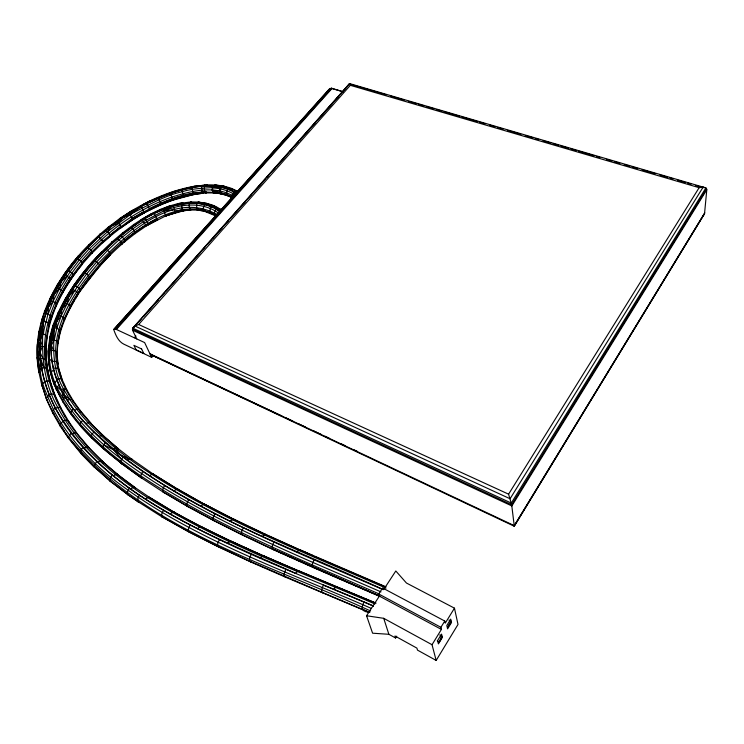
<?xml version="1.0" encoding="UTF-8"?>
<svg xmlns="http://www.w3.org/2000/svg" width="744" height="744" viewBox="0 0 744 744"><rect width="100%" height="100%" fill="white"/><g stroke="black" fill="none" stroke-linecap="round" stroke-linejoin="round"><path stroke-width="1.12" d="M90.322 244.785C73.572 261.962 59.009 281.604 49.578 303.775C42.761 316.628 43.199 331.871 37.265 344.779L37.423 359.073L38.976 372.679C29.527 324.393 55.884 277.605 89.066 244.497L90.322 244.785C113.674 221.359 142.095 202.694 173.631 192.361C193.459 186.4 217.136 181.155 235.96 192.938M374.892 603.933C297.953 570.899 218.42 542.181 147.238 497.373C111.535 474.161 77.739 445.386 57.632 407.163C42.771 381.049 40.799 350.712 43.636 321.501C47.374 307.412 53.587 294.094 61.185 281.688C82.007 248.654 111.907 221.368 146.698 203.605C173.305 191.654 207.009 177.277 235.188 192.566L233.821 194.128L233.16 197.783M376.101 603.114L298.27 570.648L295.526 573.28C207.725 533.774 105.388 496.481 55.354 407.945C46.714 390.721 40.669 371.861 40.111 352.489C40.102 346.09 39.413 339.338 43.431 333.861C44.231 324.803 48.844 316.442 48.276 307.281L53.084 301.329L59.464 288.653L70.261 271.653L79.45 259.74L89.494 248.487L107.508 231.654L141.248 206.469L144.308 212.858L125.662 223.879M385.978 588.141C298.409 549.704 207.502 515.164 129.289 458.946C103.658 439.639 79.013 417.458 63.547 388.907C52.545 370.354 52.926 348.638 54.563 327.927C58.627 314.303 65.277 301.608 72.912 289.676L76.688 291.657L78.148 294.466C66.96 312.341 57.409 332.326 57.186 353.819L57.669 341.905L60.125 330.41L56.795 328.188L54.563 327.927C43.226 362.7 61.854 398.756 85.681 423.522C166.721 505.223 280.376 542.153 382.481 589.192M80.008 255.945L78.632 255.759C67.667 268.491 58.255 282.515 50.797 297.581C46.249 309.885 38.307 322.952 40.669 336.455C38.223 356.292 41.915 376.455 49.206 394.943C66.709 437.63 101.984 469.966 139.565 495.253C212.152 542.627 294.326 571.922 373.544 605.96M232.9 198.257C226.874 194.863 220.057 193.245 213.193 192.901L212.152 189.962L212.682 186.065M383.234 589.713C301.432 554.001 217.462 521.023 142.774 471.398C116.948 453.738 92.191 433.78 73.172 408.707C54.572 385.401 44.873 353.149 55.54 324.347C71.48 281.232 104.225 245.474 142.076 220.233C164.74 205.391 195.988 195.347 220.828 211.222M48.723 360.17L48.769 347.876M103.342 251.807L102.058 251.5C65.091 288.598 28.495 348.053 63.407 398.468C87.56 436.933 125.522 463.903 163.327 487.711C232.295 529.477 307.281 559.786 380.993 591.889M201.624 186.363L202.154 192.026L202.768 193.161L203.698 192.129M178.281 204.554L178.355 203.549L191.282 201.912L190.064 203.01M45.923 313.791L48.109 314.089L51.401 316.358C46.593 330.959 45.179 346.453 46.556 361.714L46.286 360.133L42.808 358.469L40.111 352.489L42.417 346.109L40.446 340.036L41.153 333.833L43.431 333.861L46.844 335.86C44.594 351.949 46.612 368.215 50.769 383.82L47.514 369.163L46.109 367.954L41.636 367.908M46.137 349.485C46.956 317.576 62.729 288.198 82.528 263.953L81.115 261.125L77.683 258.847M704.54 213.63L514.216 526.213L704.54 213.63L706.8 189.692L705.907 187.907L349.522 83.57L132.711 328.123L132.525 330.187L136.738 338.892M204.451 186.14L204.395 190.027L205.446 192.956L213.993 192.891L221.331 193.728C190.018 186.986 158.677 202.982 132.33 218.513L132.386 219.917L120.863 227.813L119.896 227.273M142.374 213.649L161.271 204.637L158.537 198.099M37.925 343.124L38.381 338.771M38.688 336.734L38.79 332.038L42.854 324.077L42.687 318.404L44.491 317.93M196.853 203.242L189.292 203.14L189.19 207.074L190.297 209.994L198.155 210.068L197.272 210.096L196.528 208.98L196.853 203.242C205.167 204.116 213.388 206.758 220.178 211.733M371.219 608.36C282.357 569.299 187.748 537.763 110.549 477.109C87.727 458.239 67.155 436.049 53.41 409.618C47.086 394.664 38 378.594 40.641 361.891L38.167 356.181L38.223 343.477L39.73 330.857L41.59 330.224M49.113 345.672L49.513 342.147M194.026 193.487L193.886 194.482L172.961 200.127L161.271 204.637M41.153 333.833L43.636 321.501C45.933 321.473 49.569 322.459 49.467 325.333L48.546 326.43M437.249 640.891L439.323 641.877L441.573 635.943L439.713 634.939M183.582 209.78L183.396 210.812L165.884 215.853L148.316 224.828L147.544 224.139M194.119 187.246L194.314 186.251L207.325 184.93L194.314 186.251C167.372 191.106 142.16 203.103 119.793 218.662L132.088 210.543L138.886 207.669L144.448 203.605L145.071 204.34M57.911 343.412L60.171 330.494L64.356 318.441L61.129 316.023L58.981 315.586M182.243 203.81L182.912 202.768C164.973 205.725 148.521 214.328 133.734 224.623L135.017 224.883M51.875 361.324L56.33 361.454L57.669 362.598L57.93 364.197L56.981 352.349L55.605 351.066L53.484 350.452L51.373 345.244L54.266 339.906L56.795 328.188L61.129 316.023L67.193 303.375L74.874 290.402L86.713 273.811L96.878 261.665L107.703 250.282L119.133 239.708L132.841 228.789L143.527 221.554L173.203 205.93L189.292 203.14M152.129 355.139L152.697 356.339L151.637 357.241L150.576 354.562L514.216 526.213L514.216 525.617L149.981 353.791L152.129 355.139L151.59 357.297L123.727 344.119C118.166 341.31 115.645 335.023 113.711 329.518L329.062 89.261L331.452 88.266L343.272 91.782M50.797 335.544L51.643 332.391M52.201 330.28L52.824 325.77C64.691 293.006 86.974 264.985 112.4 241.595L113.59 241.986M48.862 325.342L50.453 319.92M49.253 323.956C53.977 306.1 62.598 289.509 73.172 274.424L70.261 271.653L68.383 270.881M122.9 457.132L120.621 461.345L120.947 463.168L142.076 478.411C104.29 451.552 63.324 419.477 50.564 372.744L53.438 369.973M59.799 331.908L62.31 324.821M105.136 442.643L102.765 446.688L103.081 448.493L122.146 464.005L120.947 463.168M55.661 386.155L54.321 385.104C49.913 373.525 47.644 361.128 48.258 348.722L51.661 341.087L50.704 336.158L53.866 329.945L53.745 324.756L57.92 317.837L58.99 311.597L64.068 304.556L66.114 297.972L71.889 291.071L74.781 284.338L76.316 284.375M53.642 311.401L50.769 318.832L51.671 317.809L51.401 316.358M54.87 308.211C63.64 287.51 76.995 269.021 92.442 252.802L91.066 249.965L87.839 247.482M48.109 314.089L53.084 301.329L54.052 294.419L59.464 288.653L61.185 281.688L67.155 276.145L70.113 278.87L70.401 280.218L69.657 280.944M55.14 322.087L56.321 318.925M380.007 596.549L313.252 567.551C310.815 565.849 313.261 561.971 314.042 559.897M373.404 606.118L363.993 602.101C361.166 607.197 361.249 611.54 368.382 612.191M203.651 186.102L204.684 185.079M67.481 271.96L65.974 271.932L63.259 278.209L56.953 285.436M106.067 230.473L108.903 233.263L110.224 236.118L102.635 242.777C131.335 217.025 167.028 196.397 206.06 192.947L206.525 191.906M221.191 187.088L220.094 190.92L221.117 193.858L228.622 195.709L227.404 195.635L226.567 194.472L226.92 190.678L227.98 188.985M285.836 569.374C285.054 571.448 282.618 575.456 285.25 577.056L363.137 609.931M69.294 309.123L63.742 320.776L64.626 319.855L64.356 318.441M64.412 318.534C70.801 303.487 79.552 289.593 89.54 276.694L86.713 273.811L84.881 272.946L75.377 285.947L79.097 287.993L80.547 290.811L75.972 296.819M251.249 554.354C250.356 556.373 247.966 560.437 250.709 561.943L285.25 577.056M145.331 203.317L149.479 201.094L150.028 201.857M204.46 204.47L203.233 208.329L204.302 211.25L215.5 215.788C213.361 214.058 214.83 210.822 216.439 209.269M65.212 396.924L62.505 400.3L62.803 402.02M273.932 542.069C273.029 544.087 270.621 548.03 273.262 549.639L313.252 567.551M206.172 185.953L206.683 184.921C217.471 184.586 228.668 185.981 238.043 191.701L223.572 186.26L215.025 185.024L214.244 186.065M55.698 306.091L56.553 305.17L56.321 303.85C65.165 284.515 77.562 266.957 92.126 251.509M219.424 539.688C218.411 541.632 216.067 545.733 218.903 547.156L250.709 561.943M243.381 527.747C242.377 529.7 240.005 533.699 242.749 535.215L273.262 549.639M58.897 385.141L56.107 388.284C74.186 425.54 107.341 452.501 140.597 475.76C214.709 525.283 298.037 558.391 379.282 594.028M439.323 641.877L441.88 637.171L441.573 635.943M215.025 513.611C213.909 515.499 211.594 519.526 214.402 520.977L242.749 535.215M190.25 525.078C189.106 526.947 186.8 531.086 189.711 532.434L218.903 547.156M74.437 300.176L69.75 308.146L70.587 307.337L70.364 306.044C90.638 269.979 120.165 238.219 156.863 218.606L154.175 213.5C126.88 227.627 104.03 249.147 84.881 272.946M75.609 298.186L77.367 295.191M41.766 384.574L46.667 399.686L41.766 384.574L44.631 381.719M188.827 499.568C187.59 501.382 185.321 505.427 188.195 506.822L214.402 520.977M396.729 636.185L395.576 637.999L394.952 635.999L416.919 648.126L417.496 650.116L436.161 660.43L458.006 624.467L454.463 608.164L406.457 583.036L395.808 570.983L383.923 589.183M704.754 212.812L514.216 525.617L511.667 504.748L508.589 494.174L138.654 324.505L134.952 326.039L132.711 328.123L511.277 503.065L705.907 187.907L703.099 187.172L699.128 187.683L350.34 85.318L349.522 83.57L340.334 94.507M442.364 637.431L438.421 643.904L437.574 640.584L441.545 634.093L442.364 637.431L441.88 637.171M451.487 622.505L447.6 628.875L446.809 625.509L450.724 619.11L451.487 622.505L450.808 621.082L448.92 620.068M441.415 629.415L440.904 627.313L444.763 621.045L382.621 587.993L378.705 593.982L379.384 596.121L441.415 629.415L432.032 644.713L436.161 660.43M454.463 608.164L445.256 623.156L444.763 621.045M163.652 510.328C162.369 512.105 160.081 516.252 163.066 517.545L137.687 501.456L138.086 497.42L139.565 495.253M706.623 188.688L511.667 504.748L132.348 329.192L135.427 325.714M706.8 189.692L511.872 505.939L132.525 330.187M703.099 187.172L510.077 498.75L134.952 326.039L349.745 83.709M508.589 494.174L699.128 187.683M44.361 311.68L49.578 303.775L50.797 297.581L55.754 290.895L57.734 284.636L59.334 284.543M41.58 368.457L39.665 369.554L38.697 371.07L42.008 386.117M164.75 485.516C163.392 487.264 161.16 491.319 164.089 492.658L188.195 506.822M395.576 637.999L388.87 634.297L372.595 633.2L366.56 615.753L379.384 596.121M77.971 294.271C90.238 275.671 105.099 258.847 121.858 244.172L120.556 241.307L117.645 238.536M211.38 206.758L210.254 208.46L209.864 212.245L210.757 213.407L212.049 213.472L206.367 211.575M333.982 589.341L335.358 587.369L336.613 586.598L337.404 587.221L298.27 570.648C255.908 552.792 213.714 534.304 173.566 511.807L170.171 513.909M142.774 471.398L140.597 475.76L140.914 477.601L164.089 492.658M451.087 622.291L447.665 627.146L450.808 621.082M129.382 488.213L127.15 492.584L127.494 494.416L138.914 502.321L127.438 494.332M107.508 231.654L111.647 225.971L118.668 222.921L123.151 217.546C142.69 208.915 160.881 196.537 182.141 191.747C194.556 187.758 207.576 188.279 220.345 186.921L219.313 190.771L220.326 193.71M157.133 219.964L156.863 218.606M112.13 475.072L109.796 479.285L110.131 481.098L128.693 495.206L110.084 481.015M197.383 203.196L198.23 202.126C206.432 202.88 215.295 205 221.693 210.31M296.744 552.132L299.553 549.639L386.006 586.867M260.056 558.065L262.948 555.545L298.102 570.918M233.923 191.785L231.905 195.309L232.035 197.151L226.595 194.565L220.382 192.817L212.524 191.859C219.322 192.054 226.046 193.728 231.998 197.058M703.536 215.072L704.029 214.486M42.687 318.404L41.785 319.464L42.064 320.934M96.674 461.559L94.218 465.595L94.553 467.39L80.761 453.245L68.727 438.532C61.278 425.336 51.736 412.594 46.37 398.012L49.206 394.943M262.214 536.48L265.162 534.118L313.587 556.066L266.129 534.917M135.91 336.009L134.376 337.757M138.654 324.505L350.34 85.318M227.432 543.297L230.473 540.897L263.878 556.224L298.065 570.834M139.277 321.371L140.821 319.632M143.899 316.154L146.987 312.675M148.521 310.936L158.537 299.637M161.615 296.159L164.703 292.69M166.238 290.951L178.569 277.038M180.104 275.299L181.648 273.56M184.726 270.091L187.804 266.612M189.348 264.873L200.136 252.7M203.214 249.221L204.758 247.482M207.836 244.013L210.915 240.535M212.458 238.796L222.475 227.497M226.325 223.154L228.631 220.54M230.947 217.936L245.585 201.419M248.663 197.941L251.742 194.463M253.286 192.724L265.608 178.82M267.152 177.081L268.696 175.342M271.774 171.864L274.852 168.386M276.396 166.647L287.184 154.482M290.262 151.004L291.797 149.265M294.884 145.787L297.963 142.309M299.507 140.579L309.523 129.27M312.601 125.801L315.679 122.323M317.223 120.584L332.624 103.202M335.711 99.724L338.79 96.246M82.268 262.734L92.172 251.602L102.812 241.047L98.812 236.797M131.837 210.812L132.86 211.184M93.818 432.152L92.163 434.012L91.363 436.058L91.633 437.77L103.081 448.493M113.711 329.518L330.206 88.322M114.567 328.941L115.748 329.164L331.452 88.266M145.657 211.426L144.308 212.858L143.638 212.152M82.993 447.618L81.273 449.441L80.436 451.469L80.715 453.152L90.973 463.261M106.094 249.203L109.229 251.807L110.568 254.653L99.873 265.952L79.794 291.509M99.231 266.501L99.873 265.952L99.622 264.743L110.307 253.462M230.305 521.163L233.402 518.931L265.162 534.118M132.33 218.513L130.247 215.007L135.083 209.966M82.714 420.453L81.003 422.22L80.175 424.201L80.436 425.884L91.679 437.853M197.495 528.649L200.713 526.399L230.482 541.186M62.022 293.434L62.822 292.615L62.543 291.239L59.464 288.653L57.446 288.058M65.258 272.639L65.974 271.932M65.314 298.762L66.114 297.972L67.741 297.888M68.327 268.398L69.025 267.719L70.503 267.793M74.874 290.402L68.876 296.186L67.193 303.375L61.901 309.141L61.129 316.023L56.591 321.715L56.795 328.188M200.908 505.994L204.154 503.893L234.388 519.665L265.106 534.434M72.745 276.461L73.461 275.773L73.172 274.424M71.108 433.231L68.457 436.877C144.001 529.551 266.054 562.864 370.605 610.991M77.999 256.354L78.632 255.759M148.316 224.828L157.272 219.787M74.037 285.036L74.781 284.338M101.416 234.332L100.273 233.942L88.499 245.027L89.066 244.497M73.172 408.707L70.54 412.278L70.847 414.027M100.087 235.569L100.273 233.942M81.877 264.566L82.528 263.953M120.863 227.813L120.881 226.232L117.366 221.638M142.383 220.15L145.545 225.004L145.629 226.474L148.577 224.586L145.145 218.466M92.442 252.802L91.856 253.332L103.146 242.321L102.812 241.047M222.475 187.256L223.572 186.26L224.632 186.298L225.376 187.358M89.131 278.637L89.829 278.014L89.54 276.694M204.6 204.395L205.744 203.372L206.86 203.391L207.641 204.442M101.472 252.011L102.058 251.5M62.84 421.29L60.115 424.759L60.431 426.479L52.74 413.022L52.489 411.413L53.41 409.618L55.27 408.131M102.858 241.14L120.881 226.232M124.146 233.002L122.63 232.909L134.087 224.297M112.4 241.595L111.879 242.042L123.076 232.519M173.966 490.863L177.37 488.901L205.242 504.739L234.425 519.749M120.909 235.774L123.746 238.601L125.038 241.465L121.356 244.59L121.858 244.172M132.088 210.543L126.889 214.942L120.137 218.327L108.178 227.357L115.292 223.061L120.137 218.327L121.058 218.885M134.004 233.142L135.38 233.365L134.125 230.491L131.53 227.487M110.568 254.653L108.736 254.801M99.789 234.388L108.605 226.948L109.656 227.413M125.038 241.465L124.555 241.865L135.38 233.365M134.952 217.778L129.502 221.321M165.903 215.965L163.903 211.017L168.135 207.53L173.203 205.93L175.556 212.617L165.903 215.965L165.503 215.09M145.396 498.889L148.967 496.955L174.673 512.56L201.81 527.208M149.46 475.658L153.013 473.854L178.458 489.691L205.242 504.739M109.926 234.955L132.293 218.42L144.085 211.445M124.76 240.303C141.676 226.576 160.63 213.9 182.41 209.799L182.968 210.822L190.948 209.957C182.299 210.385 173.929 212.747 165.884 215.853M130.525 488.817L134.218 487.013L150.176 497.82L174.719 512.644L173.566 511.807M56.86 380.398L54.042 383.43L56.395 389.977L57.725 391.009M127.373 460.294L131.074 458.657L154.203 474.756L178.504 489.775L177.37 488.901M210.803 206.395L212.18 205.446L213.463 205.521L217.09 208.013M134.99 233.7L145.917 226.213M113.181 475.714L117.022 474.068L135.399 487.813M229.161 189.329L230.528 188.418L231.784 188.511L232.593 189.599M113.283 449.329L117.087 447.814L118.352 448.772L102.532 435.156C79.329 412.92 55.949 384.918 55.605 351.066C56.674 317.242 77.302 287.947 98.496 263.116C126.954 233.895 173.482 189.915 217.118 214.616M97.622 462.219L101.603 460.759L118.25 474.895M98.599 436.505L102.532 435.156L117.087 447.814L132.302 459.587L131.074 458.657M83.849 448.316L85.988 447.181L87.959 447.051L89.252 447.944L102.914 461.708L103.184 463.419M51.494 359.426L49.578 360.44L48.593 361.9L50.834 374.372L50.564 372.744M220.801 209.222L217.75 209.91L220.345 211.677M85.681 423.522L89.736 422.35L103.769 436.058M235.011 192.315L236.611 191.515L237.596 192.157M40.083 355.232L38.167 356.181L37.2 357.585L37.479 359.157L37.488 346.22M149.06 209.297L149.656 210.05L149.414 208.757C166.796 200.229 185.414 193.421 204.851 191.924M71.87 433.966L74.065 432.952L76.093 432.906L77.404 433.845L89.252 447.944M154.175 213.5L168.135 207.53M74.577 410.307L76.744 409.339L78.743 409.339L80.036 410.297L91.001 423.271M149.386 201.289L173.566 191.561L193.7 186.493M51.057 348.731L49.141 349.559L48.165 350.88L48.853 363.491M40.111 342.686L38.223 343.477L39.916 348.955L38.167 356.181L39.665 369.554M49.244 347.429L51.15 346.639M62.98 421.197L65.221 420.295L67.285 420.341L68.615 421.309L77.404 433.845M67.537 400.328L69.75 399.454L71.777 399.528L73.079 400.514L80.092 410.39L80.333 412.046M216.56 186.372L212.226 187.869C219.787 188.251 227.357 190.101 233.821 194.128M163.206 209.39L163.903 211.017C181.192 203.735 202.88 201.55 218.764 213.296M55.354 407.945L59.725 407.293L61.129 408.382L55.028 395.25L53.68 394.208L51.559 393.985L49.253 394.646M61.296 389.661L63.547 388.907L65.612 389.066L66.932 390.089L73.135 400.607L73.368 402.244M52.564 335.563L50.704 336.158L49.746 337.311L48.527 350.257M56.47 378.966L60.859 378.612L62.189 379.682L62.459 381.347L59.195 370.838M174.812 211.445L182.373 209.706L189.664 208.971M55.54 324.347L53.745 324.756L52.824 325.77L49.746 337.311L50.006 338.799M44.677 381.3L49.132 381.095L50.546 382.267M45.245 310.685L47.002 310.304M53.159 368.159L57.595 368.094L58.99 369.294M203.326 193.161L193.505 194.463L191.896 187.739M52.48 297.349L50.797 297.581L49.96 298.474L50.201 299.786M60.71 311.364L58.99 311.597L58.134 312.489L58.413 313.894M163.903 211.017L174.189 209.678M42.808 358.469L40.474 358.738L43.98 367.517L40.966 363.351M178.858 211.287L183.396 210.812L181.452 210.71M169.827 206.869L169.623 205.93L174.031 205.604L178.7 203.568M51.159 350.601L53.484 350.452M40.102 346.239L44.528 346.732L45.923 348.025L46.342 360.217L47.737 370.679M223.572 186.26L218.42 186.502L215.025 185.024L215.862 185.033M233.086 196.035C214.3 184.949 191.078 191.013 171.725 197.123C136.338 209.538 105.146 232.519 81.115 261.125C56.581 290.476 38.865 329.006 46.109 367.954C55.502 418.649 93.502 458.239 134.218 487.013M205.446 192.956L206.06 192.947M213.193 192.901L213.993 192.891M189.627 208.878L196.565 209.073L203.521 210.217M51.968 339.85L56.349 340.659L57.716 341.998M190.603 201.94L199.132 202.108M86.239 271.058L84.797 270.909L84.109 271.532L84.36 272.76M366.56 615.753L383.718 618.32L432.032 644.713M93.446 262.455L92.079 262.232L91.438 262.809L91.689 264.018M196.528 208.98L203.484 210.124L214.97 214.932M199.197 210.236L205.418 211.259L197.272 210.096M198.23 202.126L205.744 203.372L212.18 205.446L221.731 210.413L218.941 208.971M50.973 300.874L55.028 302.389L56.321 303.85M184.438 188.427L184.187 189.329M65.147 302.789L69.09 304.538L70.364 306.044M349.578 84.072L386.285 94.832M390.73 96.134L404.076 100.049M408.53 101.351L416.315 103.63M418.537 104.281L424.099 105.908M426.321 106.559L434.105 108.847M436.337 109.498L441.899 111.126M444.122 111.777L459.69 116.343M461.912 116.994L477.49 121.551M479.713 122.202L485.274 123.839M489.729 125.141L495.29 126.768M497.513 127.419L503.074 129.047M507.52 130.358L520.865 134.264M525.32 135.566L533.104 137.854M535.327 138.505L538.665 139.481M543.111 140.783L550.904 143.062M553.127 143.713L558.688 145.35M560.911 146.001L568.695 148.279M570.918 148.93L576.479 150.558M578.711 151.209L594.279 155.775M596.502 156.426L599.841 157.403M606.518 159.356L612.08 160.992M614.302 161.643L619.864 163.271M624.309 164.573L629.87 166.2M632.102 166.851L637.664 168.488M642.109 169.79L655.455 173.696M659.909 175.007L667.694 177.286M669.916 177.937L673.255 178.913M677.7 180.215L685.484 182.503M687.716 183.154L691.046 184.131M695.501 185.433L703.285 187.711M343.086 91.782L331.415 88.304L332.057 88.443L116.436 329.378L115.794 329.108M212.152 189.962L219.564 192.566M65.24 275.41L67.155 276.145M338.474 587.667L374.706 602.826L338.501 587.751M363.993 602.101L323.352 585.11C322.654 587.23 320.143 591.173 322.663 592.875M321.799 592.178L369.656 612.452M321.836 592.261L249.714 561.199M313.559 555.991L300.446 550.411M384.639 586.616L314.6 556.512M362.347 609.252L369.731 612.507M241.735 534.424L272.351 548.951L341.05 579.26M341.078 579.344L379.328 595.898L272.351 548.951M312.406 566.891L380.333 596.39M272.313 548.867L312.424 566.835M129.289 458.946L120.221 454.863L115.255 448.055M258.689 553.945L231.468 541.595M260.781 554.894L263.915 556.307M217.843 546.394L249.761 561.283M115.748 329.164L144.634 342.584L151.59 357.297M151.46 354.888L281.846 416.017M285.417 417.644L292.764 421.095M298.009 423.559L305.356 427M313.754 430.943L321.101 434.384M324.951 436.226L329.155 438.197M340.724 443.619L344.928 445.591M353.344 449.534L357.548 451.506M229.571 196.165L231.458 197.067M169.623 205.93L151.088 214.021L140.969 219.852L142.076 220.233M221.228 211.008L219.359 209.073L221.889 210.32M209.864 212.245L216.365 215.872M213.333 520.158L241.772 534.508M217.89 546.477L188.595 531.635L161.894 516.717M206.2 505.167L234.388 519.665M103.537 444.577L113.832 449.99L121.356 459.16M378.705 593.982L440.904 627.313M187.079 505.976L213.379 520.251M161.941 516.801L189.711 532.434M95.158 260.688L99.622 264.743M162.927 491.784L187.125 506.06M219.359 209.073L221.052 210.133M173.566 191.561L173.631 192.361M153.013 473.854L154.203 474.756M80.482 425.977L102.7 447.851M52.74 413.022L54.145 414.101M69.75 399.454L64.263 395.036L63.547 388.907M111.368 481.917L93.4 465.753M110.131 481.098L94.497 467.306L80.715 453.152M172.961 200.127L170.478 193.514M57.046 386.555L61.882 391.112L63.407 398.468M151.897 214.57L151.246 213.816L151.451 215.128M129.093 213.64L130.247 215.007M70.81 440.411L82.073 454.128M72.159 414.975L76.279 420.081M78.334 422.639L79.71 424.34M61.771 427.437L64.337 431.167M66.263 433.966L68.82 437.686M60.376 426.396L68.727 438.532M64.737 403.936L66.597 406.698M68.448 409.451L70.922 413.134M146.698 203.605L149.414 208.757M68.615 421.309L68.913 423.029M55.028 395.25L50.49 382.184M66.932 390.089L62.189 379.682M61.073 408.298L68.671 421.392M64.263 415.003L65.425 417.012M46.844 335.86L47.105 337.367M60.125 330.41L60.376 331.861M161.253 210.106L160.816 209.259L161.206 210.468M55.316 396.915L58.106 402.95M63.407 383.439L64.84 386.564M46.612 399.593L52.787 413.106M161.811 196.649L161.457 195.951M182.41 209.799L181.378 204.042M51.141 384.908L54.935 395.827M383.718 618.32L388.87 634.297M58.934 369.21L62.245 379.766M181.787 190.046L184.028 196.732L183.963 195.784M53.047 333.907L54.266 339.906M42.203 327.667L43.431 333.861M58.981 369.731L57.669 362.598L56.935 352.265M141.611 348.964L133.911 345.337L136.143 349.875L143.806 353.512L141.611 348.964"/></g></svg>
